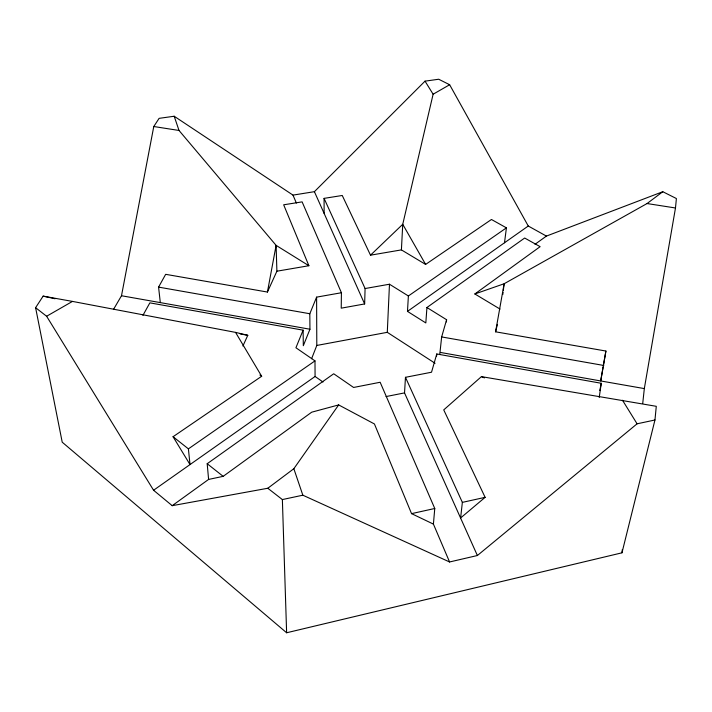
<?xml version="1.0" encoding="UTF-8"?>
<svg xmlns="http://www.w3.org/2000/svg" width="712" height="712" viewBox="0 0 712 712"><rect width="100%" height="100%" fill="white"/><g stroke="black" fill="none" stroke-linecap="round" stroke-linejoin="round"><path stroke-width="1.07" d="M341.422 292.739L316.6 297.135L309.818 313.734L309.951 329.229L160.307 302.609L158.58 287.114L165.665 274.325L267.427 292.053L276.897 271.201L308.892 265.727L283.67 204.798L302.111 201.87L341.422 292.739L341.226 308.163L364.642 303.944L365.087 288.538L324.076 198.372L342.25 195.48L370.507 255.181L401.408 249.894L425.616 264.419L491.458 219.492L506.419 227.849L504.497 242.774L407.478 311.384L425.82 322.937L426.933 307.513L524.664 238.03L540.123 246.663L474.851 293.967L500.02 309.07M435.077 363.271L387.292 332.326L389.473 284.222L365.087 288.538M401.408 249.894L402.743 224.298L433.118 94.224L425.028 81.15L314.401 191.679L292.988 195.115L174.191 116.243L159.105 118.352L153.774 126.522L121.494 295.747L113.457 309.498M407.478 311.384L408.385 295.978L506.419 227.849M242.917 346.014L247.785 335.299L235.556 332.388L72.473 301.407L43.138 296.13L35.6 307.682L46.618 316.253L153.57 490.248L172.197 505.68L267.81 488.254L282.37 499.566L302.84 495.196L449.575 561.973L477.378 555.52L404.532 392.899L405.466 377.315L431.525 372.225L436.767 353.98L601.266 383.279L599.219 397.438M436.598 356.045L436.767 353.98M439.749 354.567L441.654 336.936L446.593 319.733L426.933 307.513M446.406 321.931L446.593 319.733M449.575 561.973L433.412 524.103L434.765 508.493L380.155 382.264L353.588 387.462L333.714 373.773L207.192 463.717L208.598 479.425L172.197 505.68M35.6 307.682L62.22 442.188L286.625 632.763L621.968 552.815L654.96 419.991L656.286 406.312L481.428 376.621L443.736 409.898L485.121 497.341L460.619 517.962L462.355 502.378L405.466 377.315M642.713 403.544L644.324 388.592L675.483 207.984L676.4 198.541L662.801 191.715L546.407 236.09L534.997 244.314M621.968 552.815L622.332 549.513M502.806 294.537L503.072 292.374M503.339 290.22L504.132 283.75L647.057 203.543L662.801 191.715M440.363 352.431L600.706 380.956L605.912 351.043L495.588 331.81L504.132 283.75L474.851 293.967M603.117 367.063L600.706 380.956L644.324 388.592M603.491 364.927L605.912 351.043M267.427 292.053L276.105 245.364L179.015 130.465L174.191 116.243M599.798 390.514L601.266 383.279M495.588 331.81L497.377 324.414M311.607 358.715L316.796 345.453L316.6 297.135M309.951 329.229L303.321 345.703L303.107 330.163L149.858 302.858L142.925 315.372M303.107 330.163L295.925 347.759L314.989 360.886L315.078 376.479L323.008 382.006M267.81 488.254L293.842 468.71L338.663 404.914L374.432 423.969L411.554 513.637L433.412 524.103M370.507 255.181L402.743 224.298L425.616 264.419M477.378 555.52L637.08 423.809L654.96 419.991M208.598 479.425L223.167 476.346L311.714 412.186L338.663 404.914M504.497 242.774L528.268 226.024L546.407 236.09M153.57 490.248L315.078 376.479M235.556 332.388L261.669 376.265L173.06 436.723L190.015 464.58L188.404 448.863L314.989 360.886M46.618 316.253L72.473 301.407M433.118 94.224L449.646 84.737L528.268 226.024M411.554 513.637L434.765 508.493M462.355 502.378L485.121 497.341M386.038 396.566L404.532 392.899M316.796 345.453L387.292 332.326M425.028 81.15L438.699 79.237L449.646 84.737M153.774 126.522L179.015 130.465M647.057 203.543L675.483 207.984M158.58 287.114L309.818 313.734M441.654 336.936L603.829 365.478M121.494 295.747L160.307 302.609M240.175 333.928L247.785 335.299M43.138 296.13L55.038 298.746M481.428 376.621L484.445 377.894M389.473 284.222L408.385 295.978M308.892 265.727L276.105 245.364L276.897 271.201M259.916 375.01L261.669 376.265M173.06 436.723L188.404 448.863M207.192 463.717L223.167 476.346M622.502 400.242L637.08 423.809M314.401 191.679L364.642 303.944M292.988 195.115L296.379 203.062M293.842 468.71L302.84 495.196M282.37 499.566L286.625 632.763M324.076 198.372L324.129 213.377"/></g></svg>
